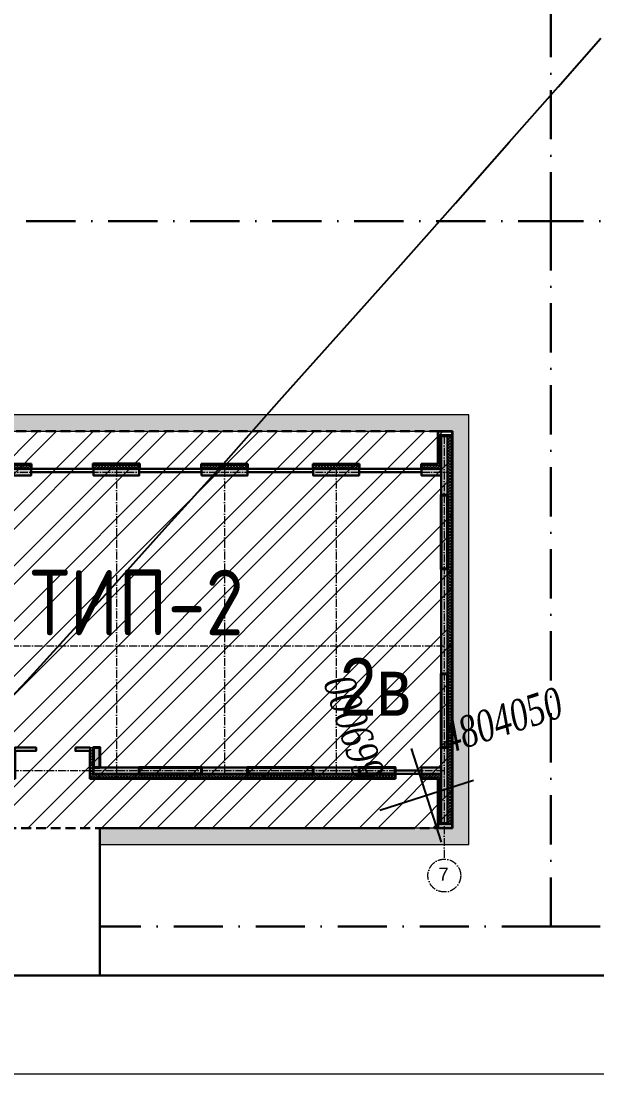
# Model space of a CAD drawing. Header units: millimetres. Extents: x 1353783 to 6492029790, y -7276956 to -512500.
# Drawn here: x 9968731 to 9972243, y -2811701 to -2805281 of the extents above; entities that cross this region are included whole.
import ezdxf
from ezdxf.enums import TextEntityAlignment as Align

# ---------------------------------------------------------------- set-up
doc = ezdxf.new("R2010")
doc.units = ezdxf.units.MM
for name, pattern in [('( Dashed )', [0.75, 0.5, -0.25]), ('482 Границы районов', [5, 3, -1, 0, -1]), ('ACAD_ISO10W100', [18, 12, -3, 0, -3]), ('CONTI', [0]), ('осевая', [50.800000000000004, 31.75, -6.35, 6.35, -6.35])]:
    doc.linetypes.add(name, pattern=pattern)
doc.layers.get('0').update_dxf_attribs({"lineweight": 5})
doc.layers.get('Defpoints').update_dxf_attribs({"color": 255})
for name, color, linetype, lineweight in [('!A-DIAFRAGM типовой', 142, 'Continuous', 0), ('7земля', 7, 'Continuous', 30), ('DIAFRAGM', 46, 'Continuous', 30), ('G-ANNO-SCHD', 231, 'Continuous', 9), ('Hatch', 254, 'Continuous', 5), ('INSULATION', 81, 'Continuous', 5), ('Room_name', 250, 'Continuous', 20), ('Room_number', 250, 'Continuous', 13), ('ГП-Граница учасика ИЖС', 3, 'Continuous', 5), ('ГП-Тратуар', 3, 'Continuous', 5), ('оси', 231, 'осевая', 9)]:
    doc.layers.add(name, color=color, linetype=linetype, lineweight=lineweight)
for name, color, linetype in [('GORIZUNKNOWN', 32, 'CONTI'), ('SETKR', 7, 'CONTI'), ('РЕЛЬЕФ', 7, 'CONTI')]:
    doc.layers.add(name, color=color, linetype=linetype)
doc.styles.add('GOST Common', font='', dxfattribs={"height": 3})
doc.styles.add('ISOCPEUR', font='', dxfattribs={"width": 0.85})
doc.styles.add('SHRFT', font='', dxfattribs={"width": 0.75})
doc.styles.add('основной', font='Arial Narrow.ttf', dxfattribs={"height": 1.5})
doc.styles.get('GOST Common').set_extended_font_data('GOST Common')
doc.styles.get('ISOCPEUR').set_extended_font_data('ISOCPEUR')
doc.styles.get('SHRFT').set_extended_font_data('Times New Roman Cyr', italic=True)

# ---------------------------------------------------------------- blocks, each defined once
blk = doc.blocks.new('амвамвам')
at = {"lineweight": 30, "ltscale": 100, "true_color": 0x939598}
h = blk.add_hatch(color=252, dxfattribs=at)
h.dxf.hatch_style = 1
h.paths.add_polyline_path([(9799480.360560551, -3455391.887693468), (9799480.360560559, -3455891.887693468), (9794930.360285968, -3455891.887693468), (9794930.357679881, -3455391.887648908)], flags=17)
h.paths.add_polyline_path([(9802280.360560551, -3455391.887648882), (9802280.360560559, -3455891.887648882), (9813030.357947648, -3455891.887648888), (9813530.357947648, -3455891.88764889), (9813530.35794764, -3443291.857615568), (9813530.35794764, -3442791.857615568), (9788030.357746817, -3442791.857615573), (9787530.357746817, -3442791.857615571), (9787530.357746832, -3458391.654640825), (9788030.361011252, -3458391.654640825), (9788030.357746825, -3443291.854581585), (9813030.357947662, -3443291.857665153), (9813030.35794764, -3455391.887693474)])
at = {"color": 251, "lineweight": 15, "ltscale": 100, "true_color": 0x636466}
blk.add_lwpolyline([(9802280.360560551, -3455391.887648882), (9802280.360560559, -3455891.887648882), (9813030.357947648, -3455891.887648888), (9813530.357947648, -3455891.88764889), (9813530.35794764, -3443291.857615568), (9813530.35794764, -3442791.857615568), (9788030.357746817, -3442791.857615573), (9787530.357746817, -3442791.857615571), (9787530.357746832, -3458391.654640825), (9788030.361011252, -3458391.654640825), (9788030.357746825, -3443291.854581585), (9813030.357947662, -3443291.857665153), (9813030.35794764, -3455391.887693474)], close=True, dxfattribs=at)
blk = doc.blocks.new('ТИП-2')
at = {"layer": '!A-DIAFRAGM типовой', "lineweight": 0, "ltscale": 100, "true_color": 0x000000}
h = blk.add_hatch(color=18, dxfattribs=at)
h.dxf.hatch_style = 1
h.paths.add_polyline_path([(10321114.28069974, -2871325.794384203), (10321314.28069974, -2871325.794339576), (10321314.2802981, -2869525.794339576), (10321114.2802981, -2869525.794384203)])
h = blk.add_hatch(color=18, dxfattribs=at)
h.dxf.hatch_style = 1
h.paths.add_polyline_path([(10345614.2808138, -2871325.784358687), (10345814.2808138, -2871325.78431406), (10345814.28041215, -2869525.78909589), (10345614.28041215, -2869525.789140517)])
h = blk.add_hatch(color=18, dxfattribs=at)
h.dxf.hatch_style = 1
h.paths.add_polyline_path([(10327514.28055711, -2870525.800309684), (10327514.28060173, -2870725.800309684), (10328314.27932481, -2870725.800131175), (10328314.27928018, -2870525.800131175)])
h = blk.add_hatch(color=18, dxfattribs=at)
h.dxf.hatch_style = 1
h.paths.add_polyline_path([(10327514.28073561, -2871325.794377865), (10327714.28073561, -2871325.794333238), (10327714.28060173, -2870725.794333238), (10327514.28060173, -2870725.794377865)])
h = blk.add_hatch(color=18, dxfattribs=at)
h.dxf.hatch_style = 1
h.paths.add_polyline_path([(10331714.2812801, -2870525.800449893), (10331714.28132472, -2870725.800449893), (10333114.27990833, -2870725.800137503), (10333114.2798637, -2870525.800137503)])
h = blk.add_hatch(color=18, dxfattribs=at)
h.dxf.hatch_style = 1
h.paths.add_polyline_path([(10335014.28127516, -2870525.800449896), (10335014.28131979, -2870725.800449896), (10336414.27990339, -2870725.800137506), (10336414.27985877, -2870525.800137506)])
h = blk.add_hatch(color=18, dxfattribs=at)
h.dxf.hatch_style = 1
h.paths.add_polyline_path([(10338314.28127516, -2870525.800449896), (10338314.28131979, -2870725.800449896), (10339714.27990339, -2870725.800137506), (10339714.27985877, -2870525.800137506)])
h = blk.add_hatch(color=18, dxfattribs=at)
h.dxf.hatch_style = 1
h.paths.add_polyline_path([(10341714.28127514, -2870525.800449898), (10341714.28131977, -2870725.800449898), (10343114.27990338, -2870725.800137509), (10343114.27985875, -2870525.800137509)])
h = blk.add_hatch(color=18, dxfattribs=at)
h.dxf.hatch_style = 1
h.paths.add_polyline_path([(10345014.2805906, -2870525.791351355), (10345014.28063523, -2870725.791351355), (10345614.28067992, -2870725.791217473), (10345614.28063529, -2870525.791217473)])
h = blk.add_hatch(color=18, dxfattribs=at)
h.dxf.hatch_style = 1
h.paths.add_polyline_path([(10345814.28014073, -2873575.794361891), (10345614.28014073, -2873575.794406518), (10345614.28085477, -2876775.794416242), (10345814.28085477, -2876775.794371615)])
h = blk.add_hatch(color=18, dxfattribs=at)
h.dxf.hatch_style = 1
h.paths.add_polyline_path([(10321114.28003041, -2876775.795799684), (10321314.28003041, -2876775.795755057), (10321314.2794391, -2874125.798562277), (10321114.2794391, -2874125.798606904)])
h = blk.add_hatch(color=18, dxfattribs=at)
h.dxf.hatch_style = 1
h.paths.add_polyline_path([(10327714.28037449, -2874125.798539959), (10327514.28037449, -2874125.798584586), (10327514.28096579, -2876775.794385423), (10327714.28096579, -2876775.794340796)])
h = blk.add_hatch(color=18, dxfattribs=at)
h.dxf.hatch_style = 1
h.paths.add_polyline_path([(10321314.27962602, -2874925.831572238), (10321314.27967064, -2875125.831572238), (10322714.27967064, -2875125.831259849), (10322714.27962602, -2874925.831259849)])
h = blk.add_hatch(color=18, dxfattribs=at)
h.dxf.hatch_style = 1
h.paths.add_polyline_path([(10326114.28152829, -2874925.825995184), (10326114.28157292, -2875125.825995184), (10327514.28157292, -2875125.825682795), (10327514.28152829, -2874925.825682795)])
h = blk.add_hatch(color=18, dxfattribs=at)
h.dxf.hatch_style = 1
h.paths.add_polyline_path([(10321114.27915135, -2881326.077643656), (10321314.27915135, -2881326.077599029), (10321314.27863808, -2879025.800171928), (10321114.27863808, -2879025.800216555)])
h = blk.add_hatch(color=18, dxfattribs=at)
h.dxf.hatch_style = 1
h.paths.add_polyline_path([(10327514.2807444, -2879025.799959368), (10327714.2807444, -2879025.800003995), (10327714.28023113, -2881326.058647835), (10327514.28023113, -2881326.058603208)])
h = blk.add_hatch(color=18, dxfattribs=at)
h.dxf.hatch_style = 1
h.paths.add_polyline_path([(10332314.28074961, -2879025.801131424), (10332514.28074961, -2879025.801176051), (10332514.28057111, -2879825.794317264), (10332314.28057111, -2879825.794272637)])
h = blk.add_hatch(color=18, dxfattribs=at)
h.dxf.hatch_style = 1
h.paths.add_polyline_path([(10345614.28074932, -2879025.800275051), (10345814.28074932, -2879025.800319678), (10345814.2802361, -2881325.824323273), (10345614.2802361, -2881325.824278646)])
h = blk.add_hatch(color=18, dxfattribs=at)
h.dxf.hatch_style = 1
h.paths.add_polyline_path([(10327714.2805659, -2879825.794171644), (10327714.28061052, -2879625.794171644), (10328314.28098999, -2879625.794305526), (10328314.28094537, -2879825.794305526)])
h = blk.add_hatch(color=18, dxfattribs=at)
h.dxf.hatch_style = 1
h.paths.add_polyline_path([(10331714.28102024, -2879825.794138756), (10331714.28106486, -2879625.794138756), (10332314.28061573, -2879625.794272637), (10332314.28057111, -2879825.794272637)])
h = blk.add_hatch(color=18, dxfattribs=at)
h.dxf.hatch_style = 1
h.paths.add_polyline_path([(10335014.28225489, -2879625.824392607), (10335014.28229951, -2879825.824392607), (10336414.28110833, -2879825.824080218), (10336414.2810637, -2879625.824080218)])
h = blk.add_hatch(color=18, dxfattribs=at)
h.dxf.hatch_style = 1
h.paths.add_polyline_path([(10338314.28253459, -2879625.794518085), (10338314.28257921, -2879825.794518085), (10339714.28052839, -2879825.794205696), (10339714.28048377, -2879625.794205696)])
h = blk.add_hatch(color=18, dxfattribs=at)
h.dxf.hatch_style = 1
h.paths.add_polyline_path([(10341714.28127385, -2879825.824144751), (10341714.28131847, -2879625.824144751), (10343114.27988221, -2879625.824457141), (10343114.27983759, -2879825.824457141)])
h = blk.add_hatch(color=18, dxfattribs=at)
h.dxf.hatch_style = 1
h.paths.add_polyline_path([(10345014.28052612, -2879825.793282383), (10345014.28057075, -2879625.793282383), (10345614.28061544, -2879625.793416264), (10345614.28057081, -2879825.793416264)])
h = blk.add_hatch(color=18, dxfattribs=at)
h.dxf.hatch_style = 1
h.paths.add_polyline_path([(10321314.28051204, -2881126.057442903), (10321314.28055666, -2881326.057442903), (10321914.28006483, -2881326.057309022), (10321914.2800202, -2881126.057309022)])
h = blk.add_hatch(color=18, dxfattribs=at)
h.dxf.hatch_style = 1
h.paths.add_polyline_path([(10326914.28070969, -2881126.058737089), (10326914.28075432, -2881326.058737089), (10327514.28029807, -2881326.058603208), (10327514.28025345, -2881126.058603208)])
at = {"layer": 'Hatch', "lineweight": 40, "ltscale": 0.5, "true_color": 0x000000}
for points in [[(10345814.28061054, -2873575.794361891), (10345614.28061054, -2873575.794361891), (10345614.28061054, -2871325.788480768), (10345814.28061054, -2871325.788480768)], [(10326114.2815506, -2875125.831259849), (10326114.2815506, -2874925.831259849), (10322714.27970029, -2874925.831259849), (10322714.27970029, -2875125.831259849)], [(10321314.27894875, -2879025.800193593), (10321114.27894875, -2879025.800193593), (10321114.27894875, -2876775.793202593), (10321314.27894875, -2876775.793202593)], [(10327714.28061054, -2878025.796644622), (10327514.28061054, -2878025.796644622), (10327514.28061054, -2876775.794349302), (10327714.28061054, -2876775.794349302)], [(10345814.28061053, -2879025.800297365), (10345614.28061053, -2879025.800297365), (10345614.28061053, -2876775.794416242), (10345814.28061053, -2876775.794416242)], [(10335214.28061027, -2879625.821870604), (10335014.28061027, -2879625.821870604), (10335014.28061027, -2879025.825927126), (10335214.28061027, -2879025.825927126)], [(10328314.28098999, -2879825.824323271), (10328314.28098999, -2879625.824323271), (10330914.29235347, -2879625.824323271), (10330914.29235347, -2879825.824323271)], [(10336414.28108601, -2879825.794361876), (10336414.28108601, -2879625.794361876), (10338314.28253459, -2879625.794361876), (10338314.28253459, -2879825.794361876)], [(10339714.28050608, -2879825.794361876), (10339714.28050608, -2879625.794361876), (10341714.28129616, -2879625.794361876), (10341714.28129616, -2879825.794361876)], [(10343114.2798599, -2879825.794361876), (10343114.2798599, -2879625.794361876), (10344214.28054843, -2879625.794361876), (10344214.28054843, -2879825.794361876)]]:
    blk.add_hatch(color=18, dxfattribs=at).paths.add_polyline_path(points)
at = {"layer": 'INSULATION', "ltscale": 0.5, "true_color": 0x000000}
h = blk.add_hatch(dxfattribs=at)
h.set_pattern_fill('ANSI37', color=18, scale=9.999997768927233, angle=-90.00000000000006)
h.set_pattern_definition([(314.9999999999999, (10327382.394814, -2869475.794395359), (22.45063529377169, 22.45063529377164), []), (44.99999999999994, (10327382.394814, -2869475.794395359), (-22.45063529377164, 22.45063529377169), [])])
h.paths.add_polyline_path([(10321364.2798853, -2869475.794395359), (10321364.2798853, -2869525.794384203), (10321064.28030925, -2869525.794384203), (10321064.28030925, -2869475.794395359)])
h = blk.add_hatch(dxfattribs=at)
h.set_pattern_fill('ANSI37', color=18, scale=9.999997768927233, angle=180)
h.set_pattern_definition([(225, (10321114.2802981, -2875843.908888947), (22.45063529377165, -22.45063529377168), []), (314.9999999999999, (10321114.2802981, -2875843.908888947), (22.45063529377168, 22.45063529377165), [])])
h.paths.add_polyline_path([(10321114.2802981, -2871325.790389668), (10321064.28030925, -2871325.790389668), (10321064.28030925, -2869525.794384204), (10321114.2802981, -2869525.794384204)])
h = blk.add_hatch(dxfattribs=at)
h.set_pattern_fill('ANSI37', color=18, scale=9.999997768927233, angle=180)
h.set_pattern_definition([(225, (10321364.2798853, -2875843.90884432), (22.45063529377165, -22.45063529377168), []), (314.9999999999999, (10321364.2798853, -2875843.90884432), (22.45063529377168, 22.45063529377165), [])])
h.paths.add_polyline_path([(10321364.2798853, -2871325.790345041), (10321314.27989646, -2871325.790345041), (10321314.27989646, -2869525.794339577), (10321364.2798853, -2869525.794339577)])
h = blk.add_hatch(dxfattribs=at)
h.set_pattern_fill('ANSI37', color=18, scale=9.999997768927233, angle=-90.00000000000006)
h.set_pattern_definition([(314.9999999999999, (10351882.39492805, -2869475.789151673), (22.45063529377169, 22.45063529377164), []), (44.99999999999994, (10351882.39492805, -2869475.789151673), (-22.45063529377164, 22.45063529377169), [])])
h.paths.add_polyline_path([(10345914.28061054, -2869475.789151673), (10345914.28061054, -2869525.789140517), (10345564.28042331, -2869525.789140517), (10345564.28042331, -2869475.789151673)])
h = blk.add_hatch(dxfattribs=at)
h.set_pattern_fill('ANSI37', color=18, scale=9.999997768927233, angle=180)
h.set_pattern_definition([(225, (10345614.28041215, -2875843.903645261), (22.45063529377165, -22.45063529377168), []), (314.9999999999999, (10345614.28041215, -2875843.903645261), (22.45063529377168, 22.45063529377165), [])])
h.paths.add_polyline_path([(10345614.28041215, -2870425.78714325), (10345564.28042331, -2870425.78714325), (10345564.28042331, -2869525.789140518), (10345614.28041215, -2869525.789140518)])
h = blk.add_hatch(dxfattribs=at)
h.set_pattern_fill('ANSI37', color=18, scale=20)
h.set_pattern_definition([(45, (10345814.28061054, -2874889.555347299), (-44.90128060534577, 44.90128060534577), []), (135, (10345814.28061054, -2874889.555347299), (-44.90128060534577, -44.90128060534576), [])])
h.paths.add_polyline_path([(10345814.28061054, -2869525.78909589), (10345914.28061054, -2869525.78909589), (10345914.28061054, -2881325.824323273), (10345814.28061054, -2881325.824323273)])
h = blk.add_hatch(dxfattribs=at)
h.set_pattern_fill('ANSI37', color=18, scale=20)
h.set_pattern_definition([(45, (10327414.2815629, -2865889.519247569), (-44.90128060534577, 44.90128060534577), []), (135, (10327414.2815629, -2865889.519247569), (-44.90128060534577, -44.90128060534576), [])])
h.paths.add_polyline_path([(10327414.2815629, -2870425.794355548), (10327514.2815629, -2870425.794355548), (10327514.2815629, -2871325.789249334), (10327414.2815629, -2871325.789249334)])
h = blk.add_hatch(dxfattribs=at)
h.set_pattern_fill('ANSI37', color=18, scale=20, angle=-90.00000000000001)
h.set_pattern_definition([(315, (10332450.5196007, -2870425.794355548), (44.90128060534578, 44.90128060534576), []), (44.99999999999999, (10332450.5196007, -2870425.794355548), (-44.90128060534575, 44.90128060534578), [])])
h.paths.add_polyline_path([(10328314.27928018, -2870425.794355548), (10328314.27928018, -2870525.794355548), (10327514.28056893, -2870525.794355548), (10327514.28056893, -2870425.794355548)])
h = blk.add_hatch(dxfattribs=at)
h.set_pattern_fill('ANSI37', color=18, scale=20, angle=-90.00000000000001)
h.set_pattern_definition([(315, (10337250.52018422, -2870425.794361876), (44.90128060534578, 44.90128060534576), []), (44.99999999999999, (10337250.52018422, -2870425.794361876), (-44.90128060534575, 44.90128060534578), [])])
h.paths.add_polyline_path([(10333114.2798637, -2870425.794361876), (10333114.2798637, -2870525.794361876), (10331714.28128971, -2870525.794361876), (10331714.28128971, -2870425.794361876)])
h = blk.add_hatch(dxfattribs=at)
h.set_pattern_fill('ANSI37', color=18, scale=20, angle=-90.00000000000001)
h.set_pattern_definition([(315, (10340550.52017928, -2870425.794361879), (44.90128060534578, 44.90128060534576), []), (44.99999999999999, (10340550.52017928, -2870425.794361879), (-44.90128060534575, 44.90128060534578), [])])
h.paths.add_polyline_path([(10336414.27985877, -2870425.794361879), (10336414.27985877, -2870525.794361879), (10335014.28128477, -2870525.794361879), (10335014.28128477, -2870425.794361879)])
h = blk.add_hatch(dxfattribs=at)
h.set_pattern_fill('ANSI37', color=18, scale=20, angle=-90.00000000000001)
h.set_pattern_definition([(315, (10343850.52017928, -2870425.794361879), (44.90128060534578, 44.90128060534576), []), (44.99999999999999, (10343850.52017928, -2870425.794361879), (-44.90128060534575, 44.90128060534578), [])])
h.paths.add_polyline_path([(10339714.27985877, -2870425.794361879), (10339714.27985877, -2870525.794361879), (10338314.28128477, -2870525.794361879), (10338314.28128477, -2870425.794361879)])
h = blk.add_hatch(dxfattribs=at)
h.set_pattern_fill('ANSI37', color=18, scale=20, angle=-90.00000000000001)
h.set_pattern_definition([(315, (10347250.52017927, -2870425.794361881), (44.90128060534578, 44.90128060534576), []), (44.99999999999999, (10347250.52017927, -2870425.794361881), (-44.90128060534575, 44.90128060534578), [])])
h.paths.add_polyline_path([(10343114.27985875, -2870425.794361881), (10343114.27985875, -2870525.794361881), (10341714.28128475, -2870525.794361881), (10341714.28128475, -2870425.794361881)])
h = blk.add_hatch(dxfattribs=at)
h.set_pattern_fill('ANSI37', color=18, scale=20, angle=-90.00000000000001)
h.set_pattern_definition([(315, (10349750.51964987, -2870425.785062528), (44.90128060534578, 44.90128060534576), []), (44.99999999999999, (10349750.51964987, -2870425.785062528), (-44.90128060534575, 44.90128060534578), [])])
h.paths.add_polyline_path([(10345614.28063529, -2870425.785062528), (10345614.28063529, -2870525.785062528), (10345014.28063528, -2870525.785062528), (10345014.28063528, -2870425.785062528)])
h = blk.add_hatch(dxfattribs=at)
h.set_pattern_fill('ANSI37', color=18, scale=9.999997768927233, angle=-90.00000000000006)
h.set_pattern_definition([(314.9999999999999, (10327382.394814, -2871325.790345041), (22.45063529377169, 22.45063529377164), []), (44.99999999999994, (10327382.394814, -2871325.790345041), (-22.45063529377164, 22.45063529377169), [])])
h.paths.add_polyline_path([(10321364.2798853, -2871325.790345041), (10321364.2798853, -2871375.790333886), (10321064.28030925, -2871375.790333886), (10321064.28030925, -2871325.790345041)])
h = blk.add_hatch(dxfattribs=at)
h.set_pattern_fill('ANSI37', color=18, scale=9.999997768927233, angle=-90.00000000000006)
h.set_pattern_definition([(314.9999999999999, (10327382.39437895, -2874075.798565724), (22.45063529377169, 22.45063529377164), []), (44.99999999999994, (10327382.39437895, -2874075.798565724), (-22.45063529377164, 22.45063529377169), [])])
h.paths.add_polyline_path([(10321364.27945026, -2874075.798565724), (10321364.27945026, -2874125.798554569), (10321014.27946141, -2874125.798554569), (10321014.27946141, -2874075.798565724)])
h = blk.add_hatch(dxfattribs=at)
h.set_pattern_fill('ANSI37', color=18, scale=20)
h.set_pattern_definition([(45, (10321014.27946141, -2874889.533734227), (-44.90128060534577, 44.90128060534577), []), (135, (10321014.27946141, -2874889.533734227), (-44.90128060534577, -44.90128060534576), [])])
h.paths.add_polyline_path([(10321014.27946141, -2874125.798606904), (10321114.27946141, -2874125.798606904), (10321114.27946141, -2881326.048640783), (10321014.27946141, -2881326.048640783)])
h = blk.add_hatch(dxfattribs=at)
h.set_pattern_fill('ANSI37', color=18, scale=9.999997768927233, angle=180)
h.set_pattern_definition([(225, (10321364.27945026, -2880543.938621005), (22.45063529377165, -22.45063529377168), []), (314.9999999999999, (10321364.27945026, -2880543.938621005), (22.45063529377168, 22.45063529377165), [])])
h.paths.add_polyline_path([(10321364.27945026, -2874825.824133673), (10321314.27946142, -2874825.824133673), (10321314.27946142, -2874125.798562277), (10321364.27945026, -2874125.798562277)])
h = blk.add_hatch(dxfattribs=at)
h.set_pattern_fill('ANSI37', color=18, scale=20)
h.set_pattern_definition([(45, (10327414.28061054, -2874689.525385892), (-44.90128060534577, 44.90128060534577), []), (135, (10327414.28061054, -2874689.525385892), (-44.90128060534577, -44.90128060534576), [])])
h.paths.add_polyline_path([(10327414.28061054, -2874125.798386612), (10327514.28061054, -2874125.798386612), (10327514.28061054, -2874925.830007446), (10327414.28061054, -2874925.830007446)])
h = blk.add_hatch(dxfattribs=at)
h.set_pattern_fill('ANSI37', color=18, scale=20, angle=-90.00000000000001)
h.set_pattern_definition([(315, (10330450.52060862, -2874825.824133673), (44.90128060534578, 44.90128060534576), []), (44.99999999999999, (10330450.52060862, -2874825.824133673), (-44.90128060534575, 44.90128060534578), [])])
h.paths.add_polyline_path([(10327414.28159401, -2874825.824133673), (10327414.28159401, -2874925.824133673), (10321314.27962602, -2874925.824133673), (10321314.27962602, -2874825.824133673)])
h = blk.add_hatch(dxfattribs=at)
h.set_pattern_fill('ANSI37', color=18, scale=20, angle=179.9999999999999)
h.set_pattern_definition([(225, (10332614.28057056, -2888962.033331858), (44.90128060534573, -44.90128060534581), []), (314.9999999999999, (10332614.28057056, -2888962.033331858), (44.90128060534581, 44.90128060534572), [])])
h.paths.add_polyline_path([(10332614.28057056, -2879925.794317249), (10332514.28057056, -2879925.794317249), (10332514.28057056, -2879025.801176051), (10332614.28057056, -2879025.801176051)])
h = blk.add_hatch(dxfattribs=at)
h.set_pattern_fill('ANSI37', color=18, scale=20, angle=179.9999999999999)
h.set_pattern_definition([(225, (10335014.28061027, -2888962.063337865), (44.90128060534573, -44.90128060534581), []), (314.9999999999999, (10335014.28061027, -2888962.063337865), (44.90128060534581, 44.90128060534572), [])])
h.paths.add_polyline_path([(10335014.28061027, -2879825.824323271), (10334914.28061027, -2879825.824323271), (10334914.28061027, -2879025.825927126), (10335014.28061027, -2879025.825927126)])
h = blk.add_hatch(dxfattribs=at)
h.set_pattern_fill('ANSI37', color=18, scale=20)
h.set_pattern_definition([(45, (10327714.28025345, -2874989.564133187), (-44.90128060534577, 44.90128060534577), []), (135, (10327714.28025345, -2874989.564133187), (-44.90128060534577, -44.90128060534576), [])])
h.paths.add_polyline_path([(10327714.28025345, -2879925.785347199), (10327814.28025345, -2879925.785347199), (10327814.28025345, -2881426.079039743), (10327714.28025345, -2881426.079039743)])
h = blk.add_hatch(dxfattribs=at)
h.set_pattern_fill('ANSI37', color=18, scale=20, angle=-90.00000000000001)
h.set_pattern_definition([(315, (10336350.53136806, -2879825.824323271), (44.90128060534578, 44.90128060534576), []), (44.99999999999999, (10336350.53136806, -2879825.824323271), (-44.90128060534575, 44.90128060534578), [])])
h.paths.add_polyline_path([(10330914.29235347, -2879825.824323271), (10330914.29235347, -2879925.824323271), (10327714.28053664, -2879925.824323271), (10327714.28053664, -2879825.824323271)])
h = blk.add_hatch(dxfattribs=at)
h.set_pattern_fill('ANSI37', color=18, scale=20, angle=-90.00000000000001)
h.set_pattern_definition([(315, (10337150.5195857, -2879825.794317264), (44.90128060534578, 44.90128060534576), []), (44.99999999999999, (10337150.5195857, -2879825.794317264), (-44.90128060534575, 44.90128060534578), [])])
h.paths.add_polyline_path([(10332514.28057083, -2879825.794317264), (10332514.28057083, -2879925.794317264), (10331714.28105371, -2879925.794317264), (10331714.28105371, -2879825.794317264)])
h = blk.add_hatch(dxfattribs=at)
h.set_pattern_fill('ANSI37', color=18, scale=20, angle=-90.00000000000001)
h.set_pattern_definition([(315, (10337150.51958543, -2879825.794317264), (44.90128060534578, 44.90128060534576), []), (44.99999999999999, (10337150.51958543, -2879825.794317264), (-44.90128060534575, 44.90128060534578), [])])
h.paths.add_polyline_path([(10332514.28057056, -2879825.794317264), (10332514.28057056, -2879925.794317264), (10331714.28105371, -2879925.794317264), (10331714.28105371, -2879825.794317264)])
h = blk.add_hatch(dxfattribs=at)
h.set_pattern_fill('ANSI37', color=18, scale=20, angle=-90.00000000000001)
h.set_pattern_definition([(315, (10348350.49587957, -2879825.824323271), (44.90128060534578, 44.90128060534576), []), (44.99999999999999, (10348350.49587957, -2879825.824323271), (-44.90128060534575, 44.90128060534578), [])])
h.paths.add_polyline_path([(10344214.28054843, -2879825.824323271), (10344214.28054843, -2879925.824323271), (10334914.28061027, -2879925.824323271), (10334914.28061027, -2879825.824323271)])
h = blk.add_hatch(dxfattribs=at)
h.set_pattern_fill('ANSI37', color=18, scale=20, angle=-90.00000000000001)
h.set_pattern_definition([(315, (10350550.47336881, -2879825.793460892), (44.90128060534578, 44.90128060534576), []), (44.99999999999999, (10350550.47336881, -2879825.793460892), (-44.90128060534575, 44.90128060534578), [])])
h.paths.add_polyline_path([(10345614.2805485, -2879825.793460892), (10345614.2805485, -2879925.793460892), (10345014.28057075, -2879925.793460892), (10345014.28057075, -2879825.793460892)])
h = blk.add_hatch(dxfattribs=at)
h.set_pattern_fill('ANSI37', color=18, scale=9.999997768927233, angle=180)
h.set_pattern_definition([(225, (10345614.2805485, -2886243.907965635), (22.45063529377165, -22.45063529377168), []), (314.9999999999999, (10345614.2805485, -2886243.907965635), (22.45063529377168, 22.45063529377165), [])])
h.paths.add_polyline_path([(10345614.2805485, -2881325.824290544), (10345564.28055965, -2881325.824290544), (10345564.28055965, -2879925.793460892), (10345614.2805485, -2879925.793460892)])
h = blk.add_hatch(dxfattribs=at)
h.set_pattern_fill('ANSI37', color=18, scale=20, angle=-90.00000000000001)
h.set_pattern_definition([(315, (10324750.51957127, -2881326.077621342), (44.90128060534578, 44.90128060534576), []), (44.99999999999999, (10324750.51957127, -2881326.077621342), (-44.90128060534575, 44.90128060534578), [])])
h.paths.add_polyline_path([(10321914.28009829, -2881326.077621342), (10321914.28009829, -2881426.077621342), (10321014.27946141, -2881426.077621342), (10321014.27946141, -2881326.077621342)])
h = blk.add_hatch(dxfattribs=at)
h.set_pattern_fill('ANSI37', color=18, scale=20, angle=-90.00000000000001)
h.set_pattern_definition([(315, (10330750.51926805, -2881326.079039743), (44.90128060534578, 44.90128060534576), []), (44.99999999999999, (10330750.51926805, -2881326.079039743), (-44.90128060534575, 44.90128060534578), [])])
h.paths.add_polyline_path([(10327714.28025345, -2881326.079039743), (10327714.28025345, -2881426.079039743), (10326914.28071002, -2881426.079039743), (10326914.28071002, -2881326.079039743)])
h = blk.add_hatch(dxfattribs=at)
h.set_pattern_fill('ANSI37', color=18, scale=9.999997768927233, angle=-90.00000000000006)
h.set_pattern_definition([(314.9999999999999, (10351882.3950644, -2881325.824290544), (22.45063529377169, 22.45063529377164), []), (44.99999999999994, (10351882.3950644, -2881325.824290544), (-22.45063529377164, 22.45063529377169), [])])
h.paths.add_polyline_path([(10345914.28061054, -2881325.824290544), (10345914.28061054, -2881375.824279389), (10345564.28055965, -2881375.824279389), (10345564.28055965, -2881325.824290544)])
at = {"color": 18, "linetype": 'ByBlock', "lineweight": 30, "true_color": 0x000000}
for points in [[(10328314.27928018, -2870525.794355548), (10331714.28130241, -2870525.794355548), (10331714.28130241, -2870625.800449893), (10328314.27928018, -2870625.800449893)], [(10333114.27986369, -2870525.756146566), (10335014.28131978, -2870525.756146566), (10335014.28131978, -2870625.756146566), (10333114.27986369, -2870625.756146566)], [(10336414.27985876, -2870525.794361879), (10338314.28129747, -2870525.794361879), (10338314.28129747, -2870625.800449896), (10336414.27985876, -2870625.800449896)], [(10339714.27985876, -2870525.794361879), (10341714.28131977, -2870525.794361879), (10341714.28131977, -2870625.799449384), (10339714.27985876, -2870625.799449384)], [(10343114.27985875, -2870525.794339563), (10345014.28061292, -2870525.794339563), (10345014.28061292, -2870625.800185732), (10343114.27985875, -2870625.800185732)], [(10327514.2815629, -2871325.795381329), (10327614.2815629, -2871325.795381329), (10327614.2815629, -2872125.795181153), (10327514.2815629, -2872125.795181153)], [(10327514.28071269, -2873325.798386612), (10327614.28071269, -2873325.798386612), (10327614.28071269, -2874125.798562272), (10327514.28071269, -2874125.798562272)], [(10332614.28057056, -2879025.768387593), (10333264.25908176, -2879025.768387593), (10333264.25908176, -2879125.768387593), (10332614.28057056, -2879125.768387593)], [(10334464.24565501, -2879025.825927157), (10334914.29123075, -2879025.825927157), (10334914.29123075, -2879125.825927126), (10334464.24565501, -2879125.825927126)], [(10330914.29235347, -2879725.797039525), (10331714.29235347, -2879725.797039525), (10331714.29235347, -2879825.824323271), (10330914.29235347, -2879825.824323271)], [(10344214.28054843, -2879725.800007225), (10345014.28057075, -2879725.800007225), (10345014.28057075, -2879825.793282383), (10344214.28054843, -2879825.793282383)]]:
    blk.add_lwpolyline(points, close=True, dxfattribs=at)
at = {"layer": '7земля', "color": 18, "lineweight": 30, "ltscale": 100, "true_color": 0x000000}
for p, q in [((10320964.28027582, -2871475.796514559), (10320964.2804097, -2869375.791233699)), ((10320964.2804097, -2869375.791233699), (10321414.2809006, -2869375.791233699)), ((10320974.28027646, -2871465.796514559), (10320974.28040907, -2869385.791233699)), ((10320974.28040907, -2869385.791233699), (10321404.28089996, -2869385.791233699)), ((10321404.28089996, -2869385.791233699), (10321404.28076736, -2871465.796514559)), ((10321414.2809006, -2869375.791233699), (10321414.28076672, -2871475.796514559)), ((10345514.28045678, -2869375.79436189), (10345964.28061054, -2869375.794317263)), ((10345514.28059066, -2870375.794339575), (10345514.28045678, -2869375.79436189)), ((10345524.28045812, -2869385.794360898), (10345954.28061054, -2869385.794318255)), ((10345524.280592, -2870385.794339138), (10345524.28045812, -2869385.794360898)), ((10345954.28061054, -2869385.794318255), (10345954.28061053, -2881465.824344593)), ((10345964.28061054, -2869375.794317263), (10345964.28061053, -2881475.824345585)), ((10328324.28124144, -2870375.794355548), (10327364.28159401, -2870375.794355548)), ((10327364.28159401, -2870375.794355548), (10327364.28159401, -2871335.795381329)), ((10328314.28124144, -2870385.794355548), (10327374.28159401, -2870385.794355548)), ((10327374.28159401, -2870385.794355548), (10327374.28159401, -2871325.795381329)), ((10328314.28124144, -2870525.794355548), (10328314.28124144, -2870385.794355548)), ((10328324.28124144, -2870525.794355548), (10328324.28124144, -2870375.794355548)), ((10333124.27992577, -2870375.794361876), (10331704.28132896, -2870375.794361876)), ((10331704.28132896, -2870375.794361876), (10331704.28132896, -2870525.794361875)), ((10333114.27992577, -2870385.794361876), (10331714.28132896, -2870385.794361876)), ((10331714.28132896, -2870385.794361876), (10331714.28132896, -2870525.794361875)), ((10333114.27992577, -2870525.794361876), (10333114.27992577, -2870385.794361876)), ((10333124.27992577, -2870525.794361876), (10333124.27992577, -2870375.794361876)), ((10336434.27992084, -2870365.794361879), (10334994.28132403, -2870365.79436188)), ((10334994.28132403, -2870365.79436188), (10334994.28132403, -2870525.794361878)), ((10336424.27992084, -2870375.794361879), (10335004.28132403, -2870375.79436188)), ((10335004.28132403, -2870375.79436188), (10335004.28132403, -2870525.794361878)), ((10336424.27992084, -2870525.794361879), (10336424.27992084, -2870375.794361879)), ((10336434.27992084, -2870525.794361879), (10336434.27992084, -2870365.794361879)), ((10339724.27992084, -2870375.794361879), (10338304.28132403, -2870375.79436188)), ((10338304.28132403, -2870375.79436188), (10338304.28132403, -2870525.794361878)), ((10339714.27992084, -2870385.794361879), (10338314.28132403, -2870385.79436188)), ((10338314.28132403, -2870385.79436188), (10338314.28132403, -2870525.794361878)), ((10339714.27992084, -2870525.794361879), (10339714.27992084, -2870385.794361879)), ((10339724.27992084, -2870525.794361879), (10339724.27992084, -2870375.794361879)), ((10343124.27992082, -2870375.794361881), (10341704.28132401, -2870375.794361882)), ((10341704.28132401, -2870375.794361882), (10341704.28132401, -2870525.794361881)), ((10343114.27992082, -2870385.794361881), (10341714.28132401, -2870385.794361882)), ((10341714.28132401, -2870385.794361882), (10341714.28132401, -2870525.794361881)), ((10343114.27992082, -2870525.794361881), (10343114.27992082, -2870385.794361881)), ((10343124.27992082, -2870525.794361881), (10343124.27992082, -2870375.794361881)), ((10345004.28061053, -2870375.794361889), (10345514.28059066, -2870375.794339575)), ((10345004.28061054, -2870525.794361876), (10345004.28061053, -2870375.794361889)), ((10345014.28061053, -2870385.794361452), (10345524.280592, -2870385.794339138)), ((10345014.28061054, -2870525.794361875), (10345014.28061053, -2870385.794361452)), ((10327364.28159401, -2871335.795381329), (10327514.27367144, -2871335.795381329)), ((10327374.28159401, -2871325.795381329), (10327514.27367144, -2871325.795381329)), ((10321414.28076672, -2871475.796514559), (10320964.28027582, -2871475.796514559)), ((10321404.28076736, -2871465.796514559), (10320974.28027646, -2871465.796514559)), ((10320964.28106804, -2881476.057353649), (10320964.28106805, -2874025.8241832)), ((10320964.28106805, -2874025.8241832), (10321414.27945026, -2874025.824160886)), ((10320974.28106804, -2881466.057353649), (10320974.28106805, -2874035.824182704)), ((10320974.28106805, -2874035.824182704), (10321404.27945026, -2874035.824161382)), ((10321404.27945026, -2874035.824161382), (10321404.27945026, -2874785.824122479)), ((10321414.27945026, -2874025.824160886), (10321414.27945026, -2874775.824122517)), ((10327364.28159401, -2874775.82414483), (10327364.21292597, -2874115.798386612)), ((10327364.21292597, -2874115.798386612), (10327514.21293713, -2874115.798386612)), ((10327374.28263445, -2874785.824144868), (10327374.21396641, -2874125.798386612)), ((10327374.21396641, -2874125.798386612), (10327514.21293713, -2874125.798386612)), ((10321404.27945026, -2874785.824122479), (10327374.28263445, -2874785.824144868)), ((10321414.27945026, -2874775.824122517), (10327364.28159401, -2874775.82414483)), ((10332614.261845, -2879125.768828188), (10332614.29885607, -2879965.794317266)), ((10332624.26184499, -2879125.768387593), (10332624.29929667, -2879975.794317266)), ((10334904.29123078, -2879125.822909051), (10334904.28061027, -2879976.91874114)), ((10334914.29123078, -2879125.823033837), (10334914.28073513, -2879966.912338934)), ((10330914.29235347, -2879965.809323515), (10327854.28034276, -2879965.803491376)), ((10327854.28034276, -2879965.803491376), (10327854.28034276, -2881465.80350904)), ((10330924.29235347, -2879975.809342574), (10327864.28034276, -2879975.803510435)), ((10327864.28034276, -2879975.803510435), (10327864.28034276, -2881475.803510435)), ((10330914.29235347, -2879825.839303969), (10330914.29235347, -2879965.809323515)), ((10330924.29235347, -2879825.839303969), (10330924.29235347, -2879975.809342574)), ((10331704.28105371, -2879975.794317264), (10331704.28105371, -2879825.794317265)), ((10332624.29929667, -2879975.794317266), (10331704.28105371, -2879975.794317264)), ((10331714.28105371, -2879965.794317264), (10331714.28105371, -2879825.794317265)), ((10332614.29885607, -2879965.794317266), (10331714.28105371, -2879965.794317264)), ((10334904.28061027, -2879976.91874114), (10336614.28759306, -2879975.82432327)), ((10334914.28073513, -2879966.912338934), (10336614.28119298, -2879965.824325318)), ((10336614.28759306, -2879965.82432327), (10344214.28054843, -2879965.82432327)), ((10336614.28759306, -2879975.82432327), (10344224.28054843, -2879975.82432327)), ((10344214.28054843, -2879965.82432327), (10344214.28054843, -2879825.82432327)), ((10344224.28054843, -2879975.82432327), (10344224.28054843, -2879825.82432327)), ((10345004.28057075, -2879975.794361888), (10345004.28057075, -2879825.824323284)), ((10345514.28052619, -2879975.794361888), (10345004.28057075, -2879975.794361888)), ((10345014.28057075, -2879965.794361888), (10345014.28057075, -2879825.824323284)), ((10345524.28052827, -2879965.794361888), (10345014.28057075, -2879965.794361888)), ((10345514.28021374, -2881475.824300958), (10345514.28052619, -2879975.794361888)), ((10345524.28021582, -2881465.82430195), (10345524.28052827, -2879965.794361888)), ((10321914.28019727, -2881126.05755519), (10321914.28013364, -2881466.057353649)), ((10321924.28019727, -2881126.057557062), (10321924.28013176, -2881476.057353649)), ((10326904.28066573, -2881475.803376555), (10326904.28073118, -2881126.058489048)), ((10326914.2806676, -2881465.803377949), (10326914.28073118, -2881126.05849092)), ((10321924.28013176, -2881476.057353649), (10320964.28106804, -2881476.057353649)), ((10321914.28013364, -2881466.057353649), (10320974.28106804, -2881466.057353649)), ((10327864.28034276, -2881475.803510435), (10326904.28066573, -2881475.803376555)), ((10327854.28034276, -2881465.80350904), (10326914.2806676, -2881465.803377949)), ((10345964.28061053, -2881475.824345585), (10345514.28021374, -2881475.824300958)), ((10345954.28061053, -2881465.824344593), (10345524.28021582, -2881465.82430195))]:
    blk.add_line(p, q, dxfattribs=at)
at = {"layer": '7земля', "color": 18, "linetype": '( Dashed )', "lineweight": 30, "ltscale": 600, "true_color": 0x000000}
for p, q in [((10321414.2809006, -2869375.791233699), (10345514.28045678, -2869375.788007024)), ((10320964.28027582, -2871475.796514559), (10320964.28106805, -2874025.8241832)), ((10327864.28034276, -2881475.824301024), (10345514.28021374, -2881475.824300958))]:
    blk.add_line(p, q, dxfattribs=at)
at = {"layer": 'DIAFRAGM', "color": 18, "ltscale": 0.5, "true_color": 0x000000}
for points in [[(10321114.28069974, -2871325.794384203), (10321314.28069974, -2871325.794339576), (10321314.2802981, -2869525.794339576), (10321114.2802981, -2869525.794384203)], [(10345614.2808138, -2871325.784358687), (10345814.2808138, -2871325.78431406), (10345814.28041215, -2869525.78909589), (10345614.28041215, -2869525.789140517)], [(10327514.28055711, -2870525.800309684), (10327514.28060173, -2870725.800309684), (10328314.27932481, -2870725.800131175), (10328314.27928018, -2870525.800131175)], [(10327514.28073561, -2871325.794377865), (10327714.28073561, -2871325.794333238), (10327714.28060173, -2870725.794333238), (10327514.28060173, -2870725.794377865)], [(10331714.2812801, -2870525.800449893), (10331714.28132472, -2870725.800449893), (10333114.27990833, -2870725.800137503), (10333114.2798637, -2870525.800137503)], [(10335014.28127516, -2870525.800449896), (10335014.28131979, -2870725.800449896), (10336414.27990339, -2870725.800137506), (10336414.27985877, -2870525.800137506)], [(10338314.28127516, -2870525.800449896), (10338314.28131979, -2870725.800449896), (10339714.27990339, -2870725.800137506), (10339714.27985877, -2870525.800137506)], [(10341714.28127514, -2870525.800449898), (10341714.28131977, -2870725.800449898), (10343114.27990338, -2870725.800137509), (10343114.27985875, -2870525.800137509)], [(10345014.2805906, -2870525.791351355), (10345014.28063523, -2870725.791351355), (10345614.28067992, -2870725.791217473), (10345614.28063529, -2870525.791217473)], [(10345814.28014073, -2873575.794361891), (10345614.28014073, -2873575.794406518), (10345614.28085477, -2876775.794416242), (10345814.28085477, -2876775.794371615)], [(10321114.28003041, -2876775.795799684), (10321314.28003041, -2876775.795755057), (10321314.2794391, -2874125.798562277), (10321114.2794391, -2874125.798606904)], [(10327714.28037449, -2874125.798539959), (10327514.28037449, -2874125.798584586), (10327514.28096579, -2876775.794385423), (10327714.28096579, -2876775.794340796)], [(10321314.27962602, -2874925.831572238), (10321314.27967064, -2875125.831572238), (10322714.27967064, -2875125.831259849), (10322714.27962602, -2874925.831259849)], [(10326114.28152829, -2874925.825995184), (10326114.28157292, -2875125.825995184), (10327514.28157292, -2875125.825682795), (10327514.28152829, -2874925.825682795)], [(10321114.27915135, -2881326.077643656), (10321314.27915135, -2881326.077599029), (10321314.27863808, -2879025.800171928), (10321114.27863808, -2879025.800216555)], [(10327514.2807444, -2879025.799959368), (10327714.2807444, -2879025.800003995), (10327714.28023113, -2881326.058647835), (10327514.28023113, -2881326.058603208)], [(10332314.28074961, -2879025.801131424), (10332514.28074961, -2879025.801176051), (10332514.28057111, -2879825.794317264), (10332314.28057111, -2879825.794272637)], [(10345614.28074932, -2879025.800275051), (10345814.28074932, -2879025.800319678), (10345814.2802361, -2881325.824323273), (10345614.2802361, -2881325.824278646)], [(10327714.2805659, -2879825.794171644), (10327714.28061052, -2879625.794171644), (10328314.28098999, -2879625.794305526), (10328314.28094537, -2879825.794305526)], [(10331714.28102024, -2879825.794138756), (10331714.28106486, -2879625.794138756), (10332314.28061573, -2879625.794272637), (10332314.28057111, -2879825.794272637)], [(10335014.28225489, -2879625.824392607), (10335014.28229951, -2879825.824392607), (10336414.28110833, -2879825.824080218), (10336414.2810637, -2879625.824080218)], [(10338314.28253459, -2879625.794518085), (10338314.28257921, -2879825.794518085), (10339714.28052839, -2879825.794205696), (10339714.28048377, -2879625.794205696)], [(10341714.28127385, -2879825.824144751), (10341714.28131847, -2879625.824144751), (10343114.27988221, -2879625.824457141), (10343114.27983759, -2879825.824457141)], [(10345014.28052612, -2879825.793282383), (10345014.28057075, -2879625.793282383), (10345614.28061544, -2879625.793416264), (10345614.28057081, -2879825.793416264)], [(10321314.28051204, -2881126.057442903), (10321314.28055666, -2881326.057442903), (10321914.28006483, -2881326.057309022), (10321914.2800202, -2881126.057309022)], [(10326914.28070969, -2881126.058737089), (10326914.28075432, -2881326.058737089), (10327514.28029807, -2881326.058603208), (10327514.28025345, -2881126.058603208)]]:
    blk.add_lwpolyline(points, close=True, dxfattribs=at)
at = {"layer": 'Hatch', "color": 18, "lineweight": 40, "ltscale": 0.5, "true_color": 0x000000}
for points in [[(10345814.28061054, -2873575.794361891), (10345614.28061054, -2873575.794361891), (10345614.28061054, -2871325.788480768), (10345814.28061054, -2871325.788480768)], [(10326114.2815506, -2875125.831259849), (10326114.2815506, -2874925.831259849), (10322714.27970029, -2874925.831259849), (10322714.27970029, -2875125.831259849)], [(10321314.27894875, -2879025.800193593), (10321114.27894875, -2879025.800193593), (10321114.27894875, -2876775.793202593), (10321314.27894875, -2876775.793202593)], [(10327714.28061054, -2878025.796644622), (10327514.28061054, -2878025.796644622), (10327514.28061054, -2876775.794349302), (10327714.28061054, -2876775.794349302)], [(10345814.28061053, -2879025.800297365), (10345614.28061053, -2879025.800297365), (10345614.28061053, -2876775.794416242), (10345814.28061053, -2876775.794416242)], [(10335214.28061027, -2879625.821870604), (10335014.28061027, -2879625.821870604), (10335014.28061027, -2879025.825927126), (10335214.28061027, -2879025.825927126)], [(10328314.28098999, -2879825.824323271), (10328314.28098999, -2879625.824323271), (10330914.29235347, -2879625.824323271), (10330914.29235347, -2879825.824323271)], [(10336414.28108601, -2879825.794361876), (10336414.28108601, -2879625.794361876), (10338314.28253459, -2879625.794361876), (10338314.28253459, -2879825.794361876)], [(10339714.28050608, -2879825.794361876), (10339714.28050608, -2879625.794361876), (10341714.28129616, -2879625.794361876), (10341714.28129616, -2879825.794361876)], [(10343114.2798599, -2879825.794361876), (10343114.2798599, -2879625.794361876), (10344214.28054843, -2879625.794361876), (10344214.28054843, -2879825.794361876)]]:
    blk.add_lwpolyline(points, close=True, dxfattribs=at)
at = {"layer": 'INSULATION', "color": 18, "ltscale": 0.5, "true_color": 0x000000}
for points in [[(10321364.2798853, -2869475.794395359), (10321364.2798853, -2869525.794384203), (10321064.28030925, -2869525.794384203), (10321064.28030925, -2869475.794395359)], [(10321114.2802981, -2871325.790389668), (10321064.28030925, -2871325.790389668), (10321064.28030925, -2869525.794384204), (10321114.2802981, -2869525.794384204)], [(10321364.2798853, -2871325.790345041), (10321314.27989646, -2871325.790345041), (10321314.27989646, -2869525.794339577), (10321364.2798853, -2869525.794339577)], [(10345914.28061054, -2869475.789151673), (10345914.28061054, -2869525.789140517), (10345564.28042331, -2869525.789140517), (10345564.28042331, -2869475.789151673)], [(10345614.28041215, -2870425.78714325), (10345564.28042331, -2870425.78714325), (10345564.28042331, -2869525.789140518), (10345614.28041215, -2869525.789140518)], [(10345814.28061054, -2869525.78909589), (10345914.28061054, -2869525.78909589), (10345914.28061054, -2881325.824323273), (10345814.28061054, -2881325.824323273)], [(10327414.2815629, -2870425.794355548), (10327514.2815629, -2870425.794355548), (10327514.2815629, -2871325.789249334), (10327414.2815629, -2871325.789249334)], [(10328314.27928018, -2870425.794355548), (10328314.27928018, -2870525.794355548), (10327514.28056893, -2870525.794355548), (10327514.28056893, -2870425.794355548)], [(10333114.2798637, -2870425.794361876), (10333114.2798637, -2870525.794361876), (10331714.28128971, -2870525.794361876), (10331714.28128971, -2870425.794361876)], [(10336414.27985877, -2870425.794361879), (10336414.27985877, -2870525.794361879), (10335014.28128477, -2870525.794361879), (10335014.28128477, -2870425.794361879)], [(10339714.27985877, -2870425.794361879), (10339714.27985877, -2870525.794361879), (10338314.28128477, -2870525.794361879), (10338314.28128477, -2870425.794361879)], [(10343114.27985875, -2870425.794361881), (10343114.27985875, -2870525.794361881), (10341714.28128475, -2870525.794361881), (10341714.28128475, -2870425.794361881)], [(10345614.28063529, -2870425.785062528), (10345614.28063529, -2870525.785062528), (10345014.28063528, -2870525.785062528), (10345014.28063528, -2870425.785062528)], [(10321364.2798853, -2871325.790345041), (10321364.2798853, -2871375.790333886), (10321064.28030925, -2871375.790333886), (10321064.28030925, -2871325.790345041)], [(10321364.27945026, -2874075.798565724), (10321364.27945026, -2874125.798554569), (10321014.27946141, -2874125.798554569), (10321014.27946141, -2874075.798565724)], [(10321014.27946141, -2874125.798606904), (10321114.27946141, -2874125.798606904), (10321114.27946141, -2881326.048640783), (10321014.27946141, -2881326.048640783)], [(10321364.27945026, -2874825.824133673), (10321314.27946142, -2874825.824133673), (10321314.27946142, -2874125.798562277), (10321364.27945026, -2874125.798562277)], [(10327414.28061054, -2874125.798386612), (10327514.28061054, -2874125.798386612), (10327514.28061054, -2874925.830007446), (10327414.28061054, -2874925.830007446)], [(10327414.28159401, -2874825.824133673), (10327414.28159401, -2874925.824133673), (10321314.27962602, -2874925.824133673), (10321314.27962602, -2874825.824133673)], [(10332614.28057056, -2879925.794317249), (10332514.28057056, -2879925.794317249), (10332514.28057056, -2879025.801176051), (10332614.28057056, -2879025.801176051)], [(10335014.28061027, -2879825.824323271), (10334914.28061027, -2879825.824323271), (10334914.28061027, -2879025.825927126), (10335014.28061027, -2879025.825927126)], [(10327714.28025345, -2879925.785347199), (10327814.28025345, -2879925.785347199), (10327814.28025345, -2881426.079039743), (10327714.28025345, -2881426.079039743)], [(10330914.29235347, -2879825.824323271), (10330914.29235347, -2879925.824323271), (10327714.28053664, -2879925.824323271), (10327714.28053664, -2879825.824323271)], [(10332514.28057083, -2879825.794317264), (10332514.28057083, -2879925.794317264), (10331714.28105371, -2879925.794317264), (10331714.28105371, -2879825.794317264)], [(10332514.28057056, -2879825.794317264), (10332514.28057056, -2879925.794317264), (10331714.28105371, -2879925.794317264), (10331714.28105371, -2879825.794317264)], [(10344214.28054843, -2879825.824323271), (10344214.28054843, -2879925.824323271), (10334914.28061027, -2879925.824323271), (10334914.28061027, -2879825.824323271)], [(10345614.2805485, -2879825.793460892), (10345614.2805485, -2879925.793460892), (10345014.28057075, -2879925.793460892), (10345014.28057075, -2879825.793460892)], [(10345614.2805485, -2881325.824290544), (10345564.28055965, -2881325.824290544), (10345564.28055965, -2879925.793460892), (10345614.2805485, -2879925.793460892)], [(10321914.28009829, -2881326.077621342), (10321914.28009829, -2881426.077621342), (10321014.27946141, -2881426.077621342), (10321014.27946141, -2881326.077621342)], [(10327714.28025345, -2881326.079039743), (10327714.28025345, -2881426.079039743), (10326914.28071002, -2881426.079039743), (10326914.28071002, -2881326.079039743)], [(10345914.28061054, -2881325.824290544), (10345914.28061054, -2881375.824279389), (10345564.28055965, -2881375.824279389), (10345564.28055965, -2881325.824290544)]]:
    blk.add_lwpolyline(points, close=True, dxfattribs=at)
at = {"layer": 'оси', "color": 251, "linetype": 'ACAD_ISO10W100', "lineweight": 13, "ltscale": 20, "true_color": 0x636466}
for p, q in [((10321214.27855784, -2869375.791233699), (10321214.28146976, -2882425.823073712)), ((10345714.28062705, -2869525.798193383), (10345714.28061053, -2882425.824323284)), ((10319914.25899982, -2870625.794361888), (10322414.28082091, -2870625.794919732)), ((10327364.28159401, -2870625.796247389), (10345814.28153783, -2870625.80036424)), ((10327614.28060475, -2870525.80028737), (10327614.28060966, -2881475.80347557)), ((10332414.28060504, -2870525.800271384), (10332414.28060928, -2879975.794317265)), ((10335714.28118027, -2870525.800271384), (10335714.28118451, -2879976.400334424)), ((10339014.28060011, -2870525.800293701), (10339014.28060434, -2879975.82432327)), ((10342414.27772741, -2870525.800293704), (10342414.27983605, -2879975.82432327)), ((10320964.28106805, -2875925.794361888), (10345814.28261997, -2875925.794361888)), ((10320964.28106804, -2879725.794819324), (10345814.28059313, -2879725.800364242)), ((10319914.25928302, -2881226.028686455), (10327864.28034276, -2881226.022316434))]:
    blk.add_line(p, q, dxfattribs=at)
for centre in [(10319414.25899982, -2870625.794361887), (10319414.25928302, -2881226.028686453), (10321214.28146899, -2882925.82307255), (10345714.28061053, -2882925.824323284)]:
    blk.add_circle(centre, 500, dxfattribs=at)
at = {"layer": 'оси', "color": 251, "linetype": 'ACAD_ISO10W100', "lineweight": 13, "ltscale": 20, "true_color": 0x636466, "char_height": 400, "width": 158.3999999999999, "attachment_point": 2, "line_spacing_factor": 1.016949152542373, "style": 'GOST Common'}
for s, insert in [('{\\fArial|b0|i0|c204|p34;Г}', (10319419.89483052, -2870379.912045029)), ('{\\fArial|b0|i0|c204|p34;А}', (10319419.89511372, -2880980.146369595)), ('{\\fArial|b0|i0|c204|p34;1}', (10321194.14962821, -2882679.940755692)), ('{\\fArial|b0|i0|c0|p34;7}', (10345694.14876976, -2882679.942006425))]:
    blk.add_mtext(s, dxfattribs=dict(at, insert=insert))
blk = doc.blocks.new('BL_333')
at = {"color": 0}
for p, q in [((0, -3), (0, 3)), ((-3, 0), (3, 0))]:
    blk.add_line(p, q, dxfattribs=at)
blk = doc.blocks.new('оо')
at = {"layer": 'GORIZUNKNOWN', "color": 9, "true_color": 0xc7c8ca}
blk.add_lwpolyline([(222806.5534596913, -3431602.391817343), (222807.8634596913, -3431601.671817344), (222809.4234596913, -3431600.781817344), (222811.2434596913, -3431599.741817344), (222813.2834596914, -3431598.551817344), (222815.4934596913, -3431597.271817344), (222817.7934596914, -3431595.911817344), (222820.1434596914, -3431594.531817344), (222822.4834596913, -3431593.151817343), (222824.7534596913, -3431591.811817344), (222826.8834596913, -3431590.541817344), (222828.8234596913, -3431589.391817343), (222830.5134596913, -3431588.381817344)], dxfattribs=at)
at = {"layer": 'SETKR', "color": 9, "true_color": 0xc7c8ca, "xscale": 0.5000000000000001, "yscale": 0.5000000000000001, "zscale": 0.5000000000000001}
blk.add_blockref('BL_333', (222818.3934596914, -3431608.731817344), dxfattribs=at)
at = {"layer": 'РЕЛЬЕФ', "color": 9, "true_color": 0xc7c8ca, "style": 'SHRFT', "width": 0.75}
blk.add_text('669000', height=0.9500000000000001, rotation=90, dxfattribs=at).set_placement((222817.3934596914, -3431607.731817344))
blk.add_text('4804050', height=0.9500000000000001, dxfattribs=at).set_placement((222819.3934596914, -3431607.731817344))
blk = doc.blocks.new('RM_AREA')
at = {"layer": 'Room_number', "color": 0, "linetype": 'ByBlock', "lineweight": -2, "style": 'ISOCPEUR', "width": 0.85}
blk.add_attdef('ROOM_NAME', text='', height=3, dxfattribs=at).set_placement((0, 5), align=Align.CENTER)
at = {"layer": 'Room_number', "linetype": 'ByBlock', "lineweight": -2, "style": 'ISOCPEUR', "width": 0.85}
blk.add_attdef('AREA', text='', height=3, dxfattribs=at).set_placement((0, 0), align=Align.CENTER)

msp = doc.modelspace()

# ---------------------------------------------------------------- hatches: boundary and pattern name
at = {"layer": 'ГП-Граница учасика ИЖС', "true_color": 0xffd1a3}
h = msp.add_hatch(dxfattribs=at)
h.set_pattern_fill('ANSI32', color=41, scale=25)
h.set_pattern_definition([(45, (304499.6014196929, 21999.99841129687), (-168.3798022700466, 168.3798022700466), []), (45, (304611.854669692, 21999.99841129687), (-168.3798022700466, 168.3798022700466), [])])
h.paths.add_polyline_path([(9966365.416860143, -2807781.697196397), (9971363.32598778, -2807781.697288351), (9971362.371103656, -2810201.703799033), (9966364.461976018, -2810201.703707079)])

# ---------------------------------------------------------------- linework, layer by layer
at = {"layer": 'Defpoints', "lineweight": 0, "ltscale": 100}
msp.add_lwpolyline([(9958662.359783849, -2811701.426922695), (9997840.96486362, -2811701.442994324)], dxfattribs=at)
at = {"layer": 'ГП-Граница учасика ИЖС', "color": 94, "linetype": '482 Границы районов', "lineweight": 30, "ltscale": 100}
for points in [[(9966362.370967783, -2801601.656700775), (9965762.370962437, -2801601.656585329), (9965762.370019628, -2806501.656585325), (9971962.370019631, -2806501.657778265), (9971962.370962437, -2801601.657778271), (9969172.370867286, -2801601.657241447)], [(9977562.370967787, -2801601.658855766), (9978162.37096244, -2801601.658971212), (9978162.37001963, -2806501.658971207), (9971962.370019631, -2806501.657778265), (9971962.370962437, -2801601.657778271), (9974752.371057589, -2801601.658315094)], [(9966362.369327683, -2810801.656700775), (9965762.369192265, -2810801.65658533), (9965762.370019628, -2806501.656585325), (9971962.370019631, -2806501.657778265), (9971962.369192267, -2810801.65777827), (9969212.369237546, -2810801.657249143)], [(9977562.369056853, -2810801.658855765), (9978162.369192269, -2810801.658971212), (9978162.37001963, -2806501.658971207), (9971962.370019631, -2806501.657778265), (9971962.369192267, -2810801.65777827), (9974712.36914699, -2810801.658307398)]]:
    msp.add_lwpolyline(points, dxfattribs=at)
at = {"layer": 'ГП-Граница учасика ИЖС', "color": 251, "lineweight": 30, "ltscale": 100}
msp.add_lwpolyline([(9976182.369317355, -2810201.658590243), (9976182.36920191, -2810801.65859024, -0.414213562373095), (9975882.369144186, -2811101.658532517), (9968042.369124902, -2811101.657024024, -0.414213562373095), (9967742.369182626, -2810801.656966301), (9967742.369298073, -2810201.656966303)], format="xyb", dxfattribs=at)
msp.add_lwpolyline([(9971112.369074427, -2810201.657614713), (9969212.36935299, -2810201.657249141), (9969212.369179824, -2811101.657249143)], dxfattribs=at)

# ---------------------------------------------------------------- block references
at = {"color": 1, "lineweight": 30, "xscale": 0.1999999999999998, "yscale": 0.1999999999999998, "zscale": 0.1999999999999998, "rotation": 359.9999889757423}
msp.add_blockref('амвамвам', (8008756.432392774, -2119122.94911043), dxfattribs=at)
at = {"layer": 'ГП-Граница учасика ИЖС', "color": 5}
ref = msp.add_blockref('RM_AREA', (9969497.343819154, -2808856.330615843), dxfattribs=dict(at, xscale=12, yscale=12, zscale=12, rotation=9.31783028229428e-08))
ref.add_attrib('ROOM_NAME', 'ТИП-2', dxfattribs={"layer": 'Room_name', "color": 30, "linetype": 'ByBlock', "lineweight": -2, "height": 400, "rotation": 1.334021321025711e-07, "style": 'ISOCPEUR', "width": 0.85}).set_placement((9969437.372638356, -2809026.527995931), align=Align.CENTER)
at = {"layer": 'ГП-Тратуар', "color": 3, "lineweight": 30, "xscale": 0.1999999999999998, "yscale": 0.1999999999999998, "zscale": 0.1999999999999998, "rotation": 359.9999889757423}
msp.add_blockref('ТИП-2', (7902169.623593225, -2233906.14127113), dxfattribs=at)
at = {"layer": 'РЕЛЬЕФ', "color": 240, "lineweight": 30, "true_color": 0xed1f24, "xscale": 200.0000000000001, "yscale": 200.0000000000001, "zscale": 200.0000000000001, "rotation": 17.80578495452471}
msp.add_blockref('оо', (-242329120.9759156, 637008728.1453253), dxfattribs=at)

# ---------------------------------------------------------------- texts
at = {"layer": 'G-ANNO-SCHD', "color": 0, "insert": (9970675.622112347, -2809167.508424972, 231991.4124539885), "char_height": 350, "width": 1716168.185823002, "attachment_point": 1, "line_spacing_factor": 1.149209049011899, "style": 'основной'}
msp.add_mtext('2в', dxfattribs=at)

doc.saveas('drawing.dxf')
